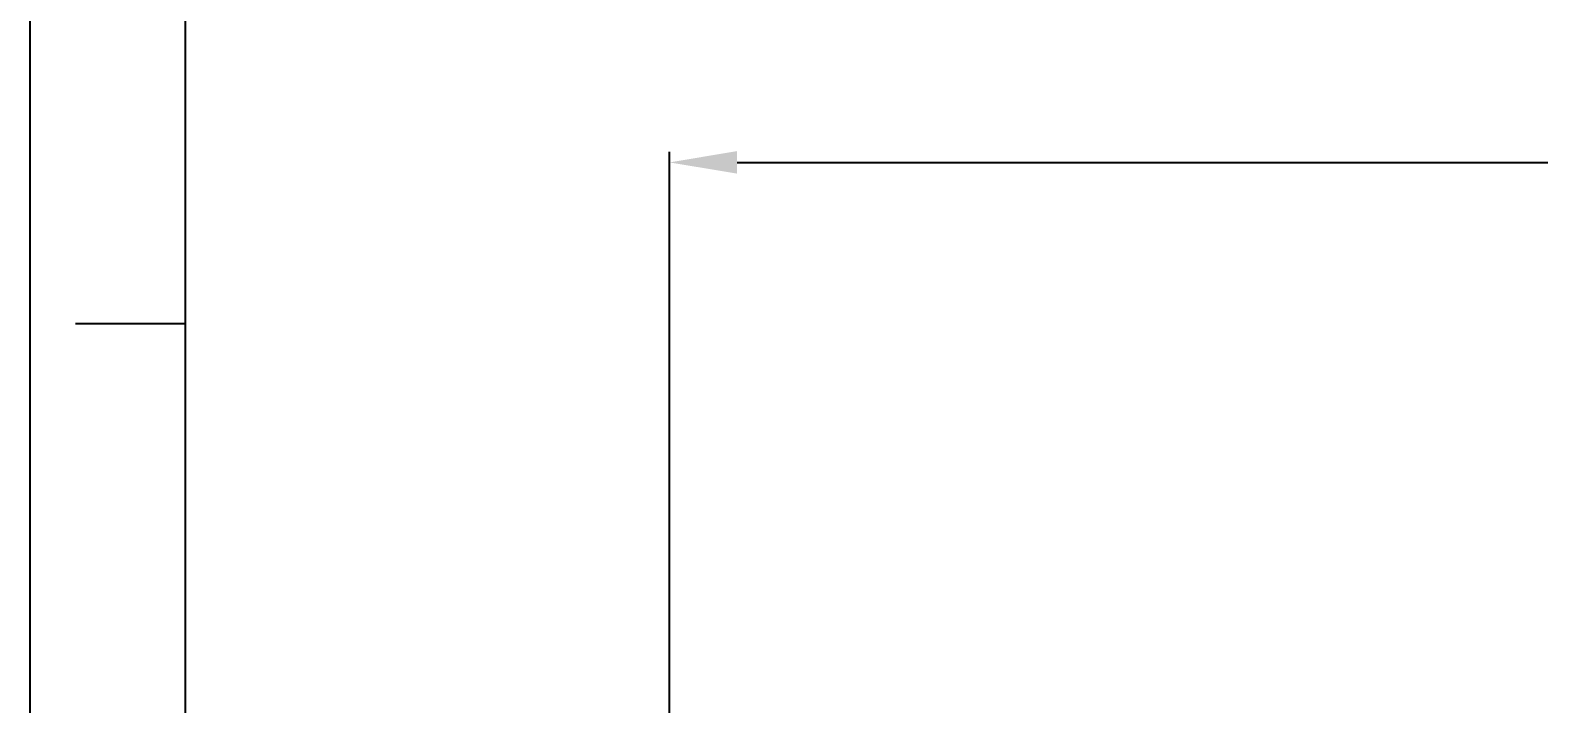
# Model space of a CAD drawing. Header units: inches. Extents: x 440 to 1212, y -520 to 27.
# Drawn here: x 440.1 to 618.9, y -240.5 to -160.6 of the extents above; entities that cross this region are included whole.
import ezdxf

# ---------------------------------------------------------------- set-up
doc = ezdxf.new("R2010")
doc.units = ezdxf.units.IN
doc.header["$LTSCALE"] = 1.21
doc.header["$MEASUREMENT"] = 0
doc.header["$PDMODE"] = 3
doc.header["$PDSIZE"] = 0.3125
doc.layers.get('Defpoints').update_dxf_attribs({"linetype": 'CONTINUOUS'})
doc.layers.add('DIM', color=2, linetype='CONTINUOUS')
doc.layers.add('FORM', color=7, linetype='CONTINUOUS')
doc.styles.get("Standard").update_dxf_attribs({"font": 'txt', "width": 0.8})
doc.dimstyles.new('사본 ISO-25', dxfattribs={"dimtxt": 4, "dimasz": 4, "dimexe": 1.25, "dimexo": 0.625, "dimgap": 1, "dimtad": 1, "dimtoh": 1, "dimdec": 1, "dimdsep": 46, "dimtxsty": 'Standard', "dimcen": 2.5, "dimclrd": 3, "dimclre": 3, "dimclrt": 4, "dimadec": 0, "dimazin": 0, "dimtfac": 1, "dimtdec": 1, "dimtmove": 0, "dimatfit": 3, "dimfxl": 1, "dimtfillclr": 4, "dimarcsym": 0})

# ---------------------------------------------------------------- blocks, each defined once
blk = doc.blocks.new('*D0')
at = {"layer": 'Defpoints', "color": 0, "transparency": 16777216}
for p in [(782.72, -176.33), (515.86, -348.02), (782.72, -348.02)]:
    blk.add_point(p, dxfattribs=at)
at = {"layer": 'DIM', "color": 3, "lineweight": -2, "transparency": 16777216}
for p, q in [((515.86, -347.39), (515.86, -175.08)), ((782.72, -347.39), (782.72, -175.08)), ((523.86, -176.33), (774.72, -176.33))]:
    blk.add_line(p, q, dxfattribs=at)
at = {"layer": 'DIM', "color": 3, "transparency": 16777216}
for points in [[(523.86, -174.99), (523.86, -177.66), (515.86, -176.33)], [(774.72, -174.99), (774.72, -177.66), (782.72, -176.33)]]:
    blk.add_solid(points, dxfattribs=at)
at = {"layer": 'DIM', "color": 4, "transparency": 16777216, "insert": (649.29, -171.33), "char_height": 8, "attachment_point": 5, "rotation": 0.0001}
blk.add_mtext('267.5', dxfattribs=at)

msp = doc.modelspace()

# ---------------------------------------------------------------- linework, layer by layer
at = {"layer": 'FORM'}
for p, q in [((458.48, 8.15), (458.48, -500.93)), ((458.48, -195.48), (445.49, -195.48))]:
    msp.add_line(p, q, dxfattribs=at)
msp.add_lwpolyline([(440.11, 26.53), (1211.99, 26.53), (1211.99, -519.3), (440.11, -519.3)], close=True, dxfattribs=at)

# ---------------------------------------------------------------- dimensions: what is measured, and where the dimension line sits
at = {"layer": 'DIM'}
dim = msp.add_aligned_dim(p1=(515.86, -348.02), p2=(782.72, -348.02), distance=171.69, text='267.5', dimstyle='사본 ISO-25', override={"dimtxt": 8, "dimasz": 8}, dxfattribs=at)
dim.commit()
dim.dimension.update_dxf_attribs({"geometry": '*D0', "text_midpoint": (649.29, -171.33)})

doc.saveas('drawing.dxf')
